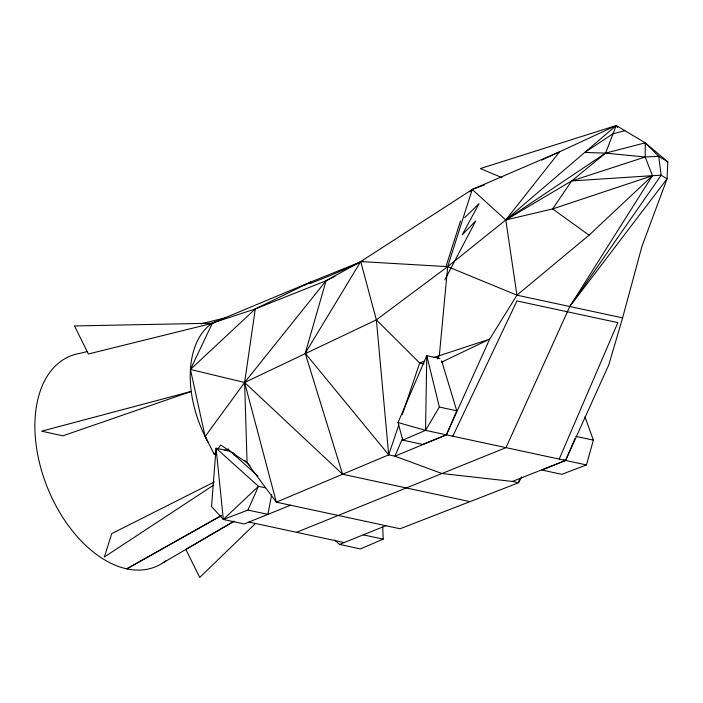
<?xml version="1.0" encoding="UTF-8"?>
<svg xmlns="http://www.w3.org/2000/svg" width="703" height="703" viewBox="0 0 703 703"><rect width="100%" height="100%" fill="white"/><g stroke="black" fill="none" stroke-linecap="round" stroke-linejoin="round"><path stroke-width="1.05" d="M296.508 532.312L506.002 447.644L569.782 306.526L652.437 175.68L645.178 157.006L645.275 142.823L616.197 125.538L480.369 168.553L501.986 177.657M398.012 422.538L425.552 430.35L439.34 407.046L426.783 355.656L398.012 422.538L402.757 440.131L425.552 430.35L426.783 355.656L439.981 358.495M624.87 130.696L613.051 133.719L584.738 152.446L605.599 153.113L645.275 142.823L667.85 161.883L667.059 178.826L641.883 246.56L622.612 317.879L608.824 364.787L565.59 460.456L541.872 470.035L561.82 474.323L586.451 464.938L593.367 440.148L584.975 416.809M363.02 260.901L310.647 282.061L255.286 308.942L244.618 382.476L247.078 462.759L276.323 502.162L400.086 528.761L518.586 482.759L521.644 476.924M271.701 494.569L267.913 514.359L247.966 510.07L223.334 519.455L211.524 506.494L216.076 448.198L230.285 451.256L258.019 476.168M519.368 479.56L518.586 482.759L512.39 481.432L441.941 473.532L394.91 456.177L388.715 454.85L276.323 502.162L244.618 382.476L326.087 280.743L360.718 261.569L472.223 189.476L559.588 151.804L505.791 219.969L447.679 266.648L376.369 319.865L244.618 382.476L205.153 436.528L214.143 454.129L216.146 454.788M334.918 276.314L326.087 280.743L305.234 353.293L342.572 474.244L470.008 501.634M446.071 266.305L460.518 220.883M622.612 317.879L516.942 295.172L447.679 266.648L360.718 261.569L305.234 353.293L388.715 454.85L398.803 424.92M402.283 414.594L419.665 362.994L424.594 361.07M402.643 438.136L394.91 456.177L446.414 434.841L489.648 339.171L516.942 295.172L589.052 235.197L652.437 175.68L661.154 175.232L667.059 178.826L569.782 306.526L661.154 175.232L658.702 156.303L645.275 142.823L645.881 144.836M441.633 360.797L456.765 410.789L446.414 434.841L422.696 444.419L402.757 440.131M559.193 459.077L617.875 322.633L516.933 300.937L452.82 436.212M512.39 481.432L565.59 460.456L575.08 438.408M247.966 510.07L258.476 486.309L216.076 448.198L223.334 519.455L244.196 523.946L290.541 505.211M206.664 438.11L205.153 436.528L190.425 369.462L212.438 323.064L310.647 282.061L309.812 283.652L331.438 275.084L359.242 262.966M444.797 279.873L475.711 220.97L462.24 234.82L479.042 203.633L464.771 217.57M437.433 358.864L439.366 355.305L447.679 266.648L472.223 189.476L484.525 184.907M541.705 160.099L616.197 125.538L617.691 127.129L616.197 125.538L605.599 153.113L571.644 180.935L552.646 208.923L505.791 219.969L472.223 189.476L469.947 191.822M215.944 451.634L214.143 454.129L216.173 453.391M217.754 449.147L220.76 444.999L247.078 462.759L250.18 465.799M255.461 523.507L199.722 577.462L185.838 549.438L234.187 521.178L163.175 562.699M223.334 519.455L258.476 486.309L265.585 487.838M326.087 280.743L255.286 308.942L190.425 369.462L244.618 382.476L342.572 474.244M212.956 485.588L104.395 556.978L111.733 533.621L214.503 481.863M227.131 450.825L228.906 449.718M667.85 161.883L658.702 156.303L645.178 157.006L571.644 180.935L505.791 219.969L516.942 295.172M221.401 515.589L126.848 568.876A113.701 70.493 68 0 1 38.621 459.129A113.701 70.493 68 0 1 79.562 353.442L86.996 351.623M221.348 515.571L126.672 568.841A113.701 70.493 68 0 0 165.706 560.897M304.838 285.11L310.647 282.061M441.44 362.221L489.648 339.171L433.461 357.616M382.757 527.118L383.197 539.139L360.393 548.92L339.531 544.43L334.716 540.106M339.531 544.43L385.877 525.703M224.31 450.447L228.387 448.98M255.286 308.942L212.438 323.064A91.689 56.846 68 0 0 208.167 442.249M200.733 323.855L226.243 317.624L212.438 323.064L214.538 322.712M571.644 180.935L652.437 175.68L552.646 208.923L589.052 235.197M645.178 157.006L605.599 153.113L505.791 219.969L616.197 125.538L617.471 127.296M423.944 363.908L419.665 362.994L376.369 319.865L360.718 261.569M439.34 407.046L456.765 410.789M575.942 436.405L593.367 440.148M425.552 430.35L586.451 464.938M363.249 534.851L383.197 539.139M248.844 522.065L344.18 542.558M563.762 459.964L565.59 460.456M244.881 460.474L247.078 462.759M645.275 142.823L646.391 144.677M233.624 452.837L234.09 454.964M376.369 319.865L388.715 454.85M191.383 391.386L62.857 435.834L41.635 431.176L191.383 391.386M212.737 323.213L88.367 353.987L74.5 325.946L212.737 323.213"/></g></svg>
